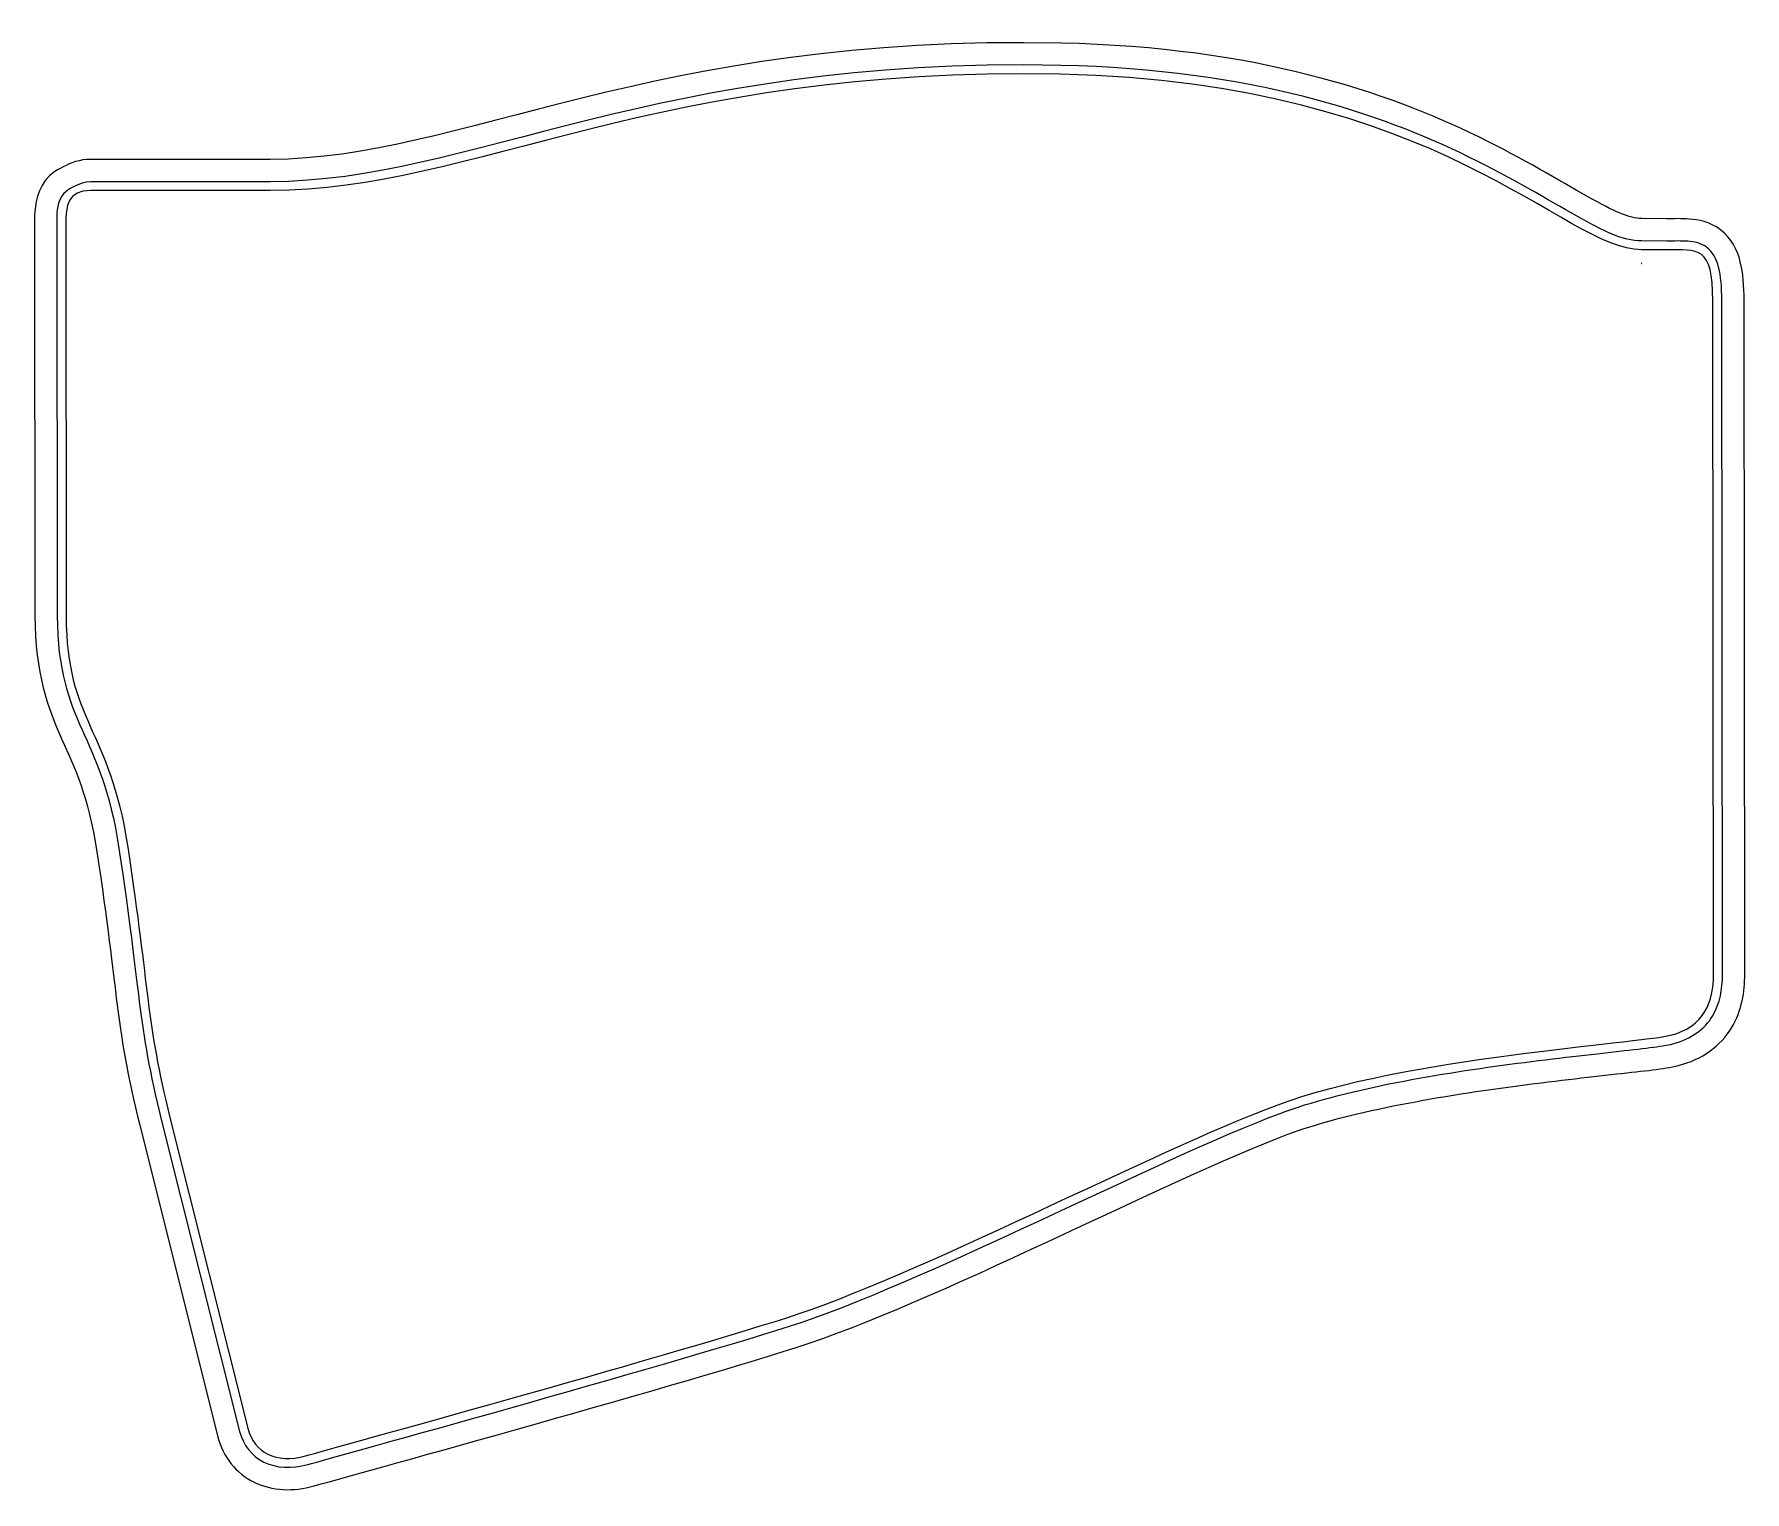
# Model space of a CAD drawing. Extents: x 40 to 178, y -417 to 206.
# Drawn here: x 39.9 to 157.2, y 106 to 205.9 of the extents above; entities outside this region: 1.
import ezdxf

# ---------------------------------------------------------------- set-up
doc = ezdxf.new("R2010")
doc.units = 0
doc.layers.add('Layer_2', color=7, linetype='CONTINUOUS')

msp = doc.modelspace()

# ---------------------------------------------------------------- linework, layer by layer
at = {"layer": 'Layer_2', "color": 5}
for points in [[(110.319923, 205.2814), (110.32031, 205.28125)], [(110.273473, 203.142768), (110.27344, 203.142578)], [(110.286773, 203.752163), (110.28711, 203.751953)], [(56.056641, 197.310547), (43.742188, 197.310547)], [(56.056641, 195.7793), (43.742188, 195.7793)], [(56.056641, 195.16797), (43.742188, 195.16797)], [(39.888672, 192.88086), (39.917972, 166.02539)], [(41.419922, 192.88281), (41.449222, 166.02734)], [(42.03125, 192.88281), (42.06055, 166.02734)], [(151.841643, 193.24215), (151.837643, 193.24215), (150.138423, 193.25015), (150.138423, 193.24615)], [(151.841833, 191.71096), (151.833833, 191.71096), (150.130713, 191.71896)], [(151.832063, 191.09961), (150.123083, 191.10761)], [(155.054693, 141.41797), (155.005893, 187.60547)], [(155.666023, 141.41797), (155.617223, 187.60547)], [(157.197273, 141.41992), (157.148473, 187.60742)], [(48.585941, 131.47461), (53.951175, 110.0918)], [(49.177737, 131.62305), (54.542972, 110.24023)], [(47.101565, 131.10156), (52.4668, 109.71875)]]:
    msp.add_lwpolyline(points, dxfattribs=at)
msp.add_lwpolyline([(150.13477, 190.19727)], close=True, dxfattribs=at)
at = {"layer": 'Layer_2', "color": 7}
msp.add_lwpolyline([(158.66925, -397.706003), (177.566888, -397.706003), (177.566888, -416.603641), (158.66925, -416.603641)], close=True, dxfattribs=at)
at = {"layer": 'Layer_2', "color": 5}
for points in [[(110.32031, 205.28125), (82.069573, 205.890824), (69.171017, 197.310547), (56.056641, 197.310547)], [(110.28711, 203.751953), (82.359335, 204.354558), (69.807321, 195.7793), (56.056641, 195.7793)], [(138.950783, 198.847806), (132.726993, 201.882436), (123.724293, 204.99217), (110.319923, 205.2814)], [(110.27344, 203.142578), (82.478407, 203.742318), (70.024962, 195.16797), (56.056641, 195.16797)], [(150.123083, 191.10761), (144.769253, 191.13661), (136.471353, 202.577489), (110.273473, 203.142768)], [(138.280913, 197.472866), (132.206703, 200.434563), (123.471153, 203.46768), (110.286773, 203.752163)], [(146.366803, 194.78921), (144.489573, 195.83951), (142.063893, 197.329901), (138.950783, 198.847806)], [(43.742188, 197.310547), (42.975445, 197.310547), (42.387496, 197.076037), (41.849609, 196.79492)], [(145.618803, 193.45333), (143.694853, 194.52976), (141.320063, 195.99102), (138.280913, 197.472866)], [(41.849609, 196.79492), (41.311723, 196.51381), (40.84276, 196.30351), (40.412109, 195.51953)], [(40.412109, 195.51953), (39.867928, 194.5289), (39.887951, 193.56467), (39.888672, 192.88086)], [(41.753906, 194.7832), (41.370905, 194.08598), (41.419133, 193.63168), (41.419922, 192.88281)], [(43.742188, 195.7793), (43.003634, 195.7793), (41.985001, 195.2039), (41.753906, 194.7832)], [(43.742188, 195.16797), (42.151424, 195.16797), (42.02995, 194.11735), (42.03125, 192.88281)], [(150.132423, 193.25015), (149.292093, 193.25515), (148.301593, 193.70673), (146.366803, 194.78921)], [(150.122713, 191.71896), (148.799623, 191.72696), (147.572093, 192.36049), (145.618803, 193.45333)], [(150.138423, 193.24615), (150.136426, 193.247488), (150.134426, 193.248821), (150.132423, 193.25015)], [(151.849643, 193.24215), (151.846976, 193.242157), (151.84431, 193.242157), (151.841643, 193.24215)], [(153.402373, 193.21875), (152.815803, 193.26225), (152.344603, 193.23975), (151.849643, 193.24215)], [(155.523473, 192.48828), (154.798383, 193.03663), (153.984253, 193.1756), (153.402373, 193.21875)], [(156.888703, 190.28711), (156.679033, 191.11493), (156.312013, 191.89194), (155.523473, 192.48828)], [(150.130713, 191.71896), (150.128046, 191.718952), (150.12538, 191.718952), (150.122713, 191.71896)], [(155.005893, 187.60547), (155.001893, 191.42676), (154.003443, 191.08781), (151.832063, 191.09961)], [(153.289093, 191.69336), (152.814613, 191.72856), (152.379393, 191.70826), (151.841833, 191.71096)], [(154.599643, 191.26758), (154.198743, 191.57076), (153.749863, 191.65919), (153.289093, 191.69336)], [(155.404333, 189.91211), (155.264003, 190.46615), (154.968463, 190.98866), (154.599643, 191.26758)], [(150.13477, 190.19727), (150.13577, 190.10757), (150.09857, 190.22607), (150.13477, 190.19727)], [(157.148473, 187.60742), (157.147473, 188.65733), (157.089873, 189.49277), (156.888703, 190.28711)], [(155.617223, 187.60547), (155.616223, 188.59703), (155.558723, 189.30272), (155.404333, 189.91211)], [(39.917972, 166.02539), (39.922172, 162.09397), (40.829376, 159.65454), (41.74805, 157.58594)], [(41.449222, 166.02734), (41.453222, 162.31433), (42.250225, 160.22517), (43.146487, 158.20703)], [(42.06055, 166.02734), (42.06835, 158.72626), (45.028048, 158.42606), (46.285159, 150.15039)], [(41.74805, 157.58594), (42.669398, 155.51131), (43.577326, 153.71639), (44.167972, 149.82812)], [(43.146487, 158.20703), (44.050428, 156.1716), (45.065071, 154.11754), (45.681644, 150.05859)], [(44.167972, 149.82812), (45.649769, 140.07334), (45.423765, 137.7876), (47.101565, 131.10156)], [(45.681644, 150.05859), (47.172139, 140.24654), (46.936124, 138.04914), (48.585941, 131.47461)], [(46.285159, 150.15039), (47.779003, 140.31629), (47.539146, 138.15285), (49.177737, 131.62305)], [(152.125003, 137.26367), (154.434143, 137.83507), (155.056693, 139.60796), (155.054693, 141.41797)], [(154.978523, 138.5625), (155.509833, 139.44904), (155.667113, 140.4333), (155.666023, 141.41797)], [(156.291023, 137.77539), (157.010633, 138.97614), (157.198543, 140.27115), (157.197273, 141.41992)], [(152.271483, 136.67188), (153.513533, 136.97921), (154.482213, 137.73438), (154.978523, 138.5625)], [(152.638673, 135.18555), (154.268073, 135.58872), (155.554213, 136.54598), (156.291023, 137.77539)], [(125.115233, 132.47461), (133.794253, 135.73113), (149.815863, 136.69227), (152.125003, 137.26367)], [(141.089843, 135.27148), (143.771473, 135.62982), (146.256013, 135.90362), (148.218753, 136.125)], [(148.218753, 136.125), (150.196853, 136.34813), (151.483923, 136.47699), (152.271483, 136.67188)], [(125.328123, 131.9043), (129.579223, 133.49938), (135.723553, 134.55439), (141.089843, 135.27148)], [(148.390623, 134.60352), (150.360463, 134.82571), (151.626383, 134.93504), (152.638673, 135.18555)], [(141.292973, 133.75391), (143.953033, 134.10936), (146.424603, 134.38177), (148.390623, 134.60352)], [(125.865233, 130.4707), (129.870033, 131.97336), (135.970003, 133.0426), (141.292973, 133.75391)], [(91.484378, 117.89062), (100.367563, 120.71295), (116.436223, 129.2181), (125.115233, 132.47461)], [(91.669925, 117.30859), (100.699133, 120.17732), (116.735153, 128.68007), (125.328123, 131.9043)], [(92.132815, 115.84961), (101.495393, 118.82426), (117.514523, 127.33737), (125.865233, 130.4707)], [(58.478519, 108.41992), (60.499864, 108.99117), (82.601193, 115.06831), (91.484378, 117.89062)], [(58.644534, 107.83203), (60.640046, 108.39599), (82.748628, 114.47418), (91.669925, 117.30859)], [(59.06055, 106.35938), (60.978598, 106.90144), (83.117859, 112.98544), (92.132815, 115.84961)], [(52.4668, 109.71875), (52.806118, 108.36656), (53.693767, 107.23572), (54.955081, 106.61719)], [(53.951175, 110.0918), (54.174784, 109.20071), (54.819811, 108.38896), (55.628909, 107.99219)], [(54.542972, 110.24023), (54.92734, 108.70852), (56.457173, 107.84867), (58.478519, 108.41992)], [(55.628909, 107.99219), (56.46668, 107.58136), (57.524968, 107.51564), (58.644534, 107.83203)], [(54.955081, 106.61719), (56.1924, 106.01043), (57.644716, 105.95926), (59.06055, 106.35938)]]:
    msp.add_open_spline(points, degree=3, dxfattribs=at)

doc.saveas('drawing.dxf')
